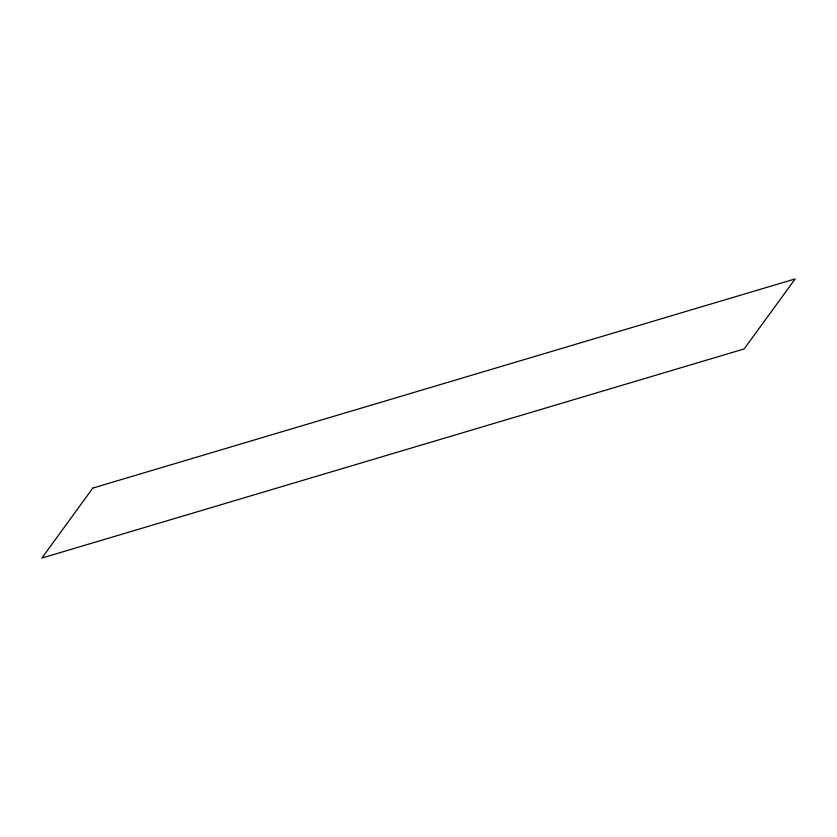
<?xml version="1.0" encoding="UTF-8"?>
<svg xmlns="http://www.w3.org/2000/svg" width="837" height="837" viewBox="0 0 837 837"><rect width="100%" height="100%" fill="white"/><g stroke="black" fill="none" stroke-linecap="round" stroke-linejoin="round"><path stroke-width="1.26" d="M92.844 488.065L41.85 558.07L744.156 348.935L795.15 278.93L92.844 488.065"/></g></svg>
